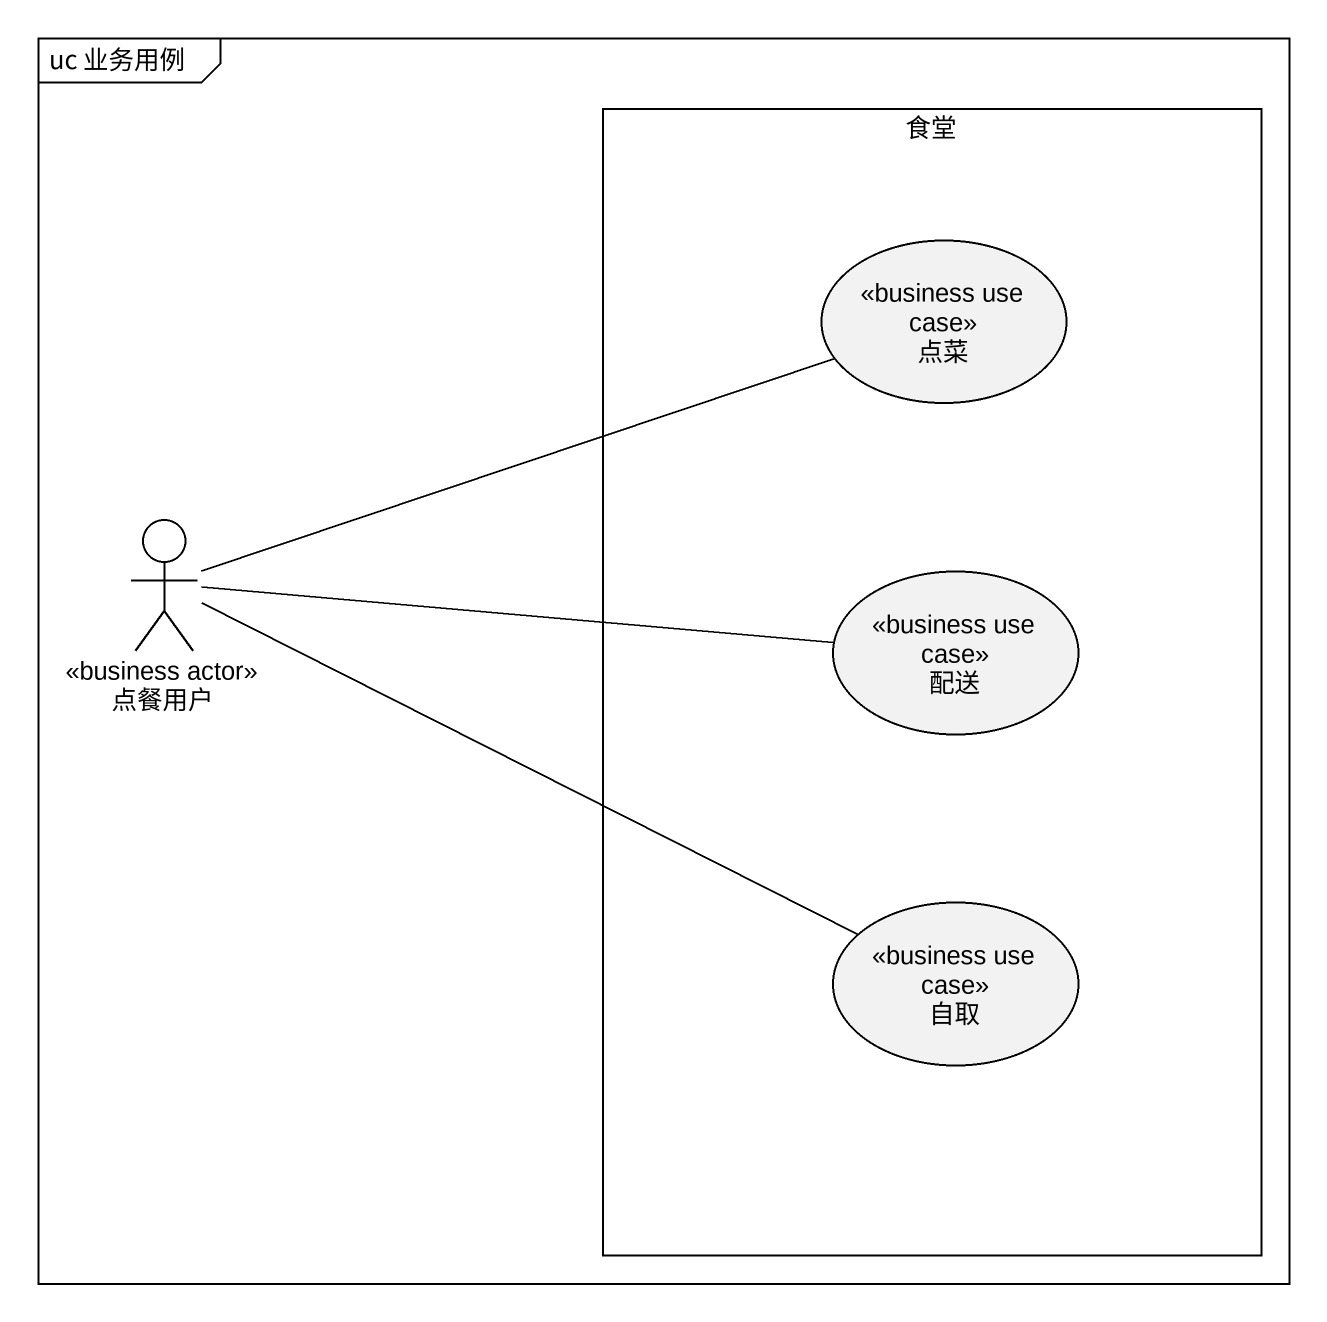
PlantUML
@startuml
mainframe uc 业务用例
rectangle 食堂 {
  usecase 点菜 <<business use case>>
  usecase 配送 <<business use case>>
  usecase 自取 <<business use case>>
}
actor 点餐用户 <<business actor>>
点餐用户 -right- 点菜
点餐用户 -right- 配送
点餐用户 -right- 自取
@enduml
